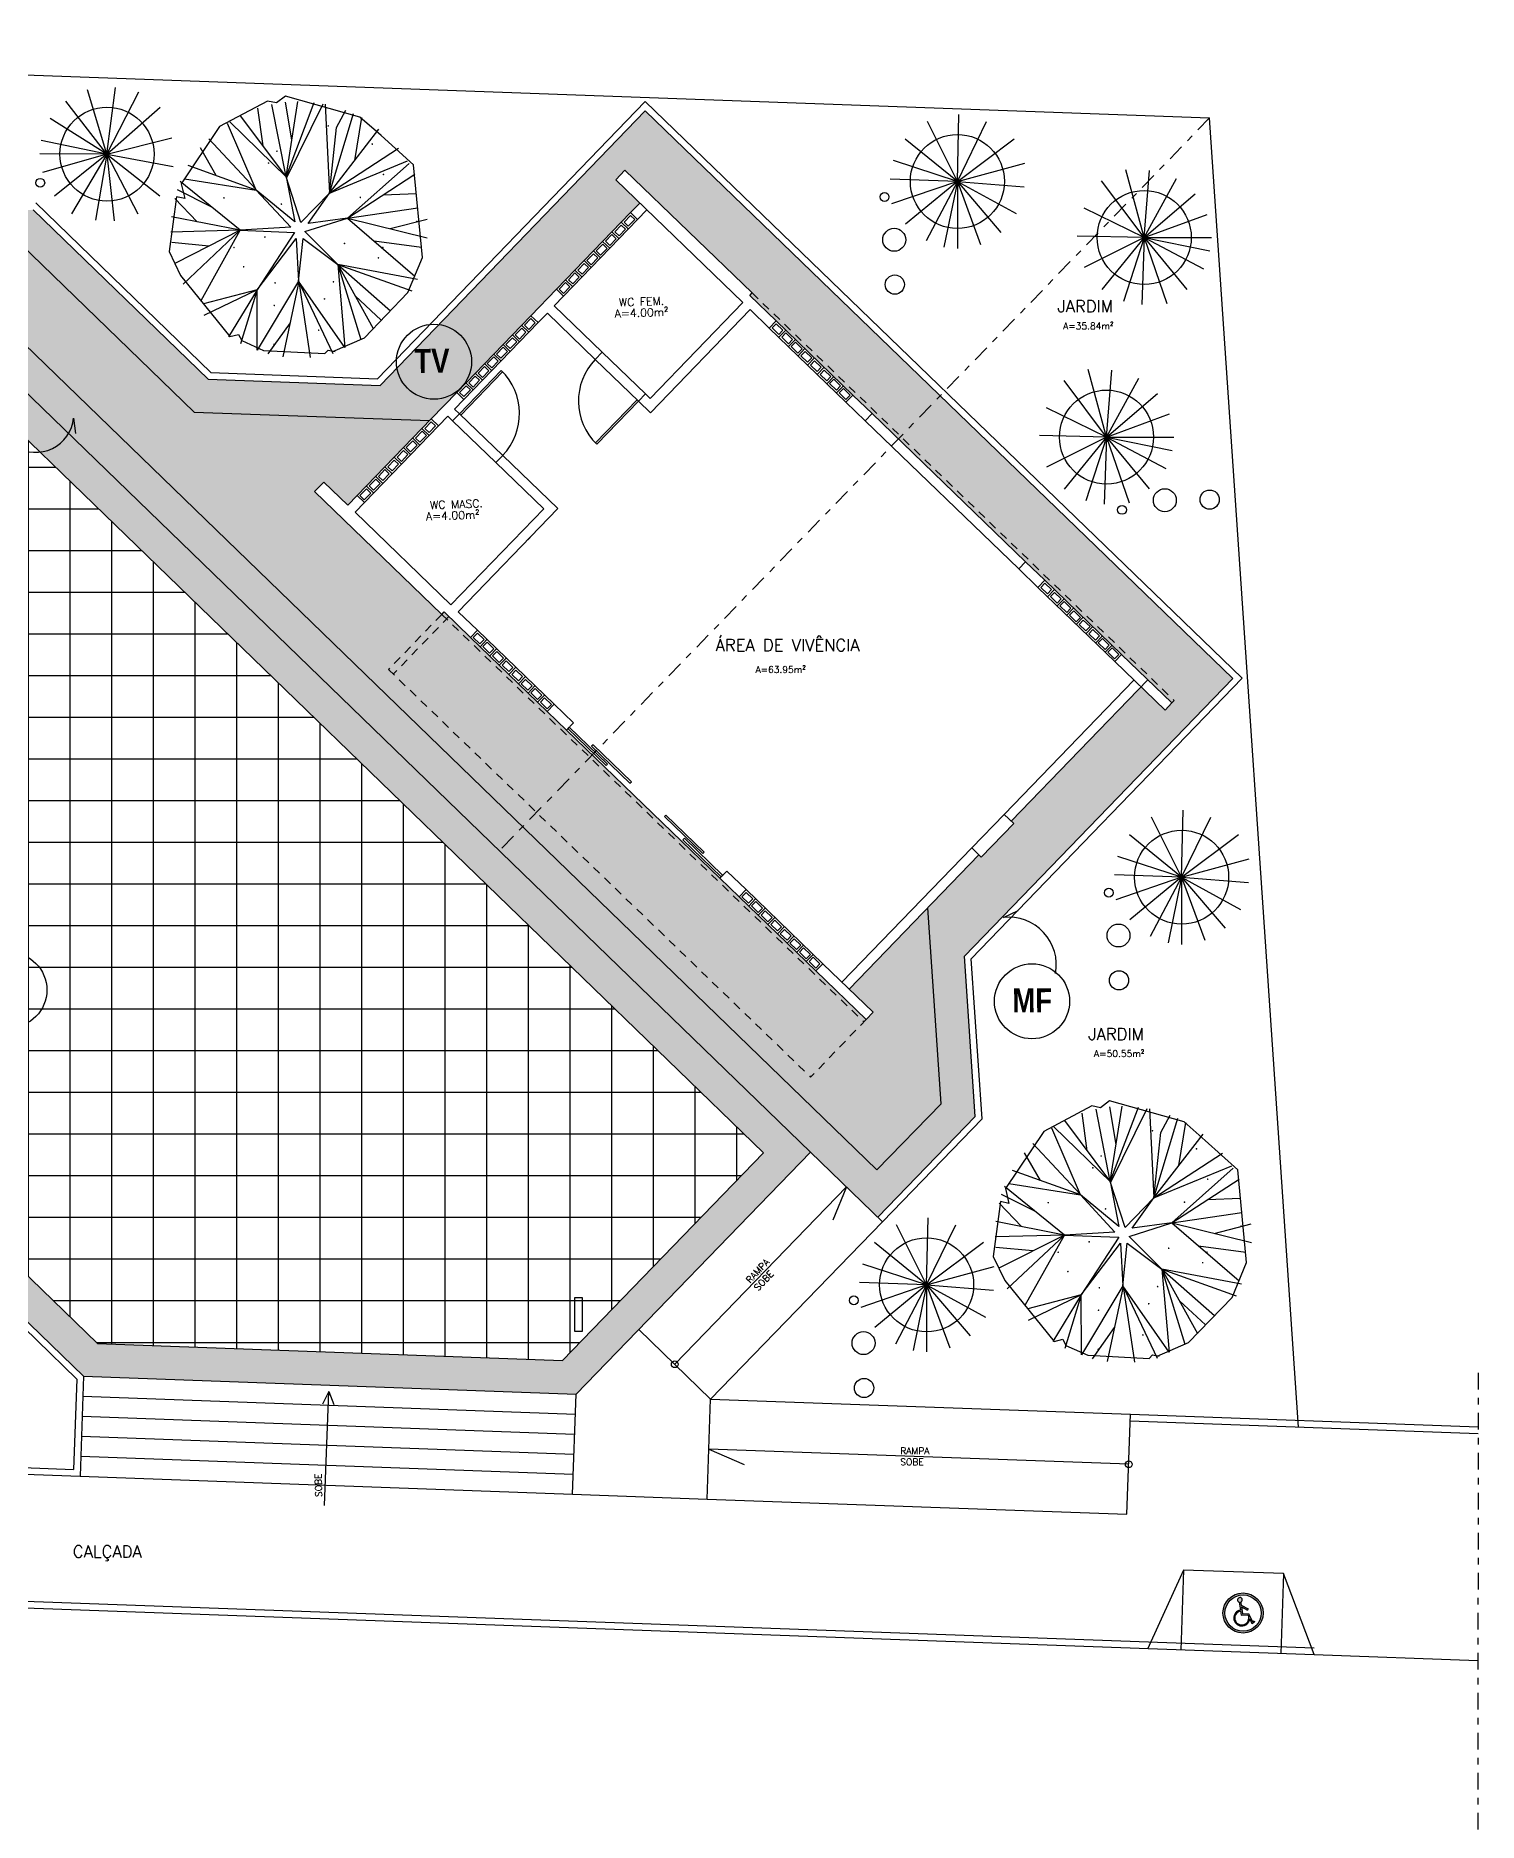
# Model space of a CAD drawing. Extents: x -599692 to 1491, y -9431878 to -451.
# Drawn here: x 1132.05 to 1153.68, y -589.06 to -562.27 of the extents above; entities that cross this region are included whole.
import ezdxf

# ---------------------------------------------------------------- set-up
doc = ezdxf.new("R2010")
doc.units = 0
doc.header["$LTSCALE"] = 0.5
doc.header["$MEASUREMENT"] = 0
doc.linetypes.add('DASHDOT', pattern=[1, 0.5, -0.25, 0, -0.25])
doc.linetypes.add('HIDDEN', pattern=[0.375, 0.25, -0.125])
for name, color, linetype in [('1', 1, 'CONTINUOUS'), ('HACH', 8, 'CONTINUOUS'), ('HACHURA', 253, 'CONTINUOUS'), ('HACHURA1', 8, 'CONTINUOUS'), ('P01', 1, 'CONTINUOUS'), ('P1', 1, 'CONTINUOUS'), ('P15', 7, 'DASHDOT'), ('P2', 2, 'CONTINUOUS'), ('P3', 3, 'CONTINUOUS'), ('P4', 6, 'CONTINUOUS'), ('P6', 4, 'CONTINUOUS'), ('PROJEÇÃO COBERTA', 252, 'HIDDEN'), ('PVISTA', 1, 'CONTINUOUS'), ('TEXT', 1, 'CONTINUOUS'), ('TEXTO', 3, 'CONTINUOUS'), ('VEGETAÇÃO', 2, 'CONTINUOUS')]:
    doc.layers.add(name, color=color, linetype=linetype)
doc.styles.add('ARIAL', font='ARIALNB.TTF')
doc.styles.add('ROMANS', font='romans')
pattern_1 = [(45, (120.0618, -228.11359), (1e-17, 0.169705627), [0.36, -0.12]), (135, (120.14665, -228.02874), (1e-17, 0.169705627), [0.36, -0.12])]

# ---------------------------------------------------------------- blocks, each defined once
blk = doc.blocks.new('PALM')
at = {"layer": 'VEGETAÇÃO'}
for p, q in [((-0.143, 0.623), (-0.134, 1.538)), ((-0.138, 1.123), (0.048, 1.54)), ((-0.138, 0.618), (0.179, 1.521)), ((0.179, 1.521), (0.325, 0.819)), ((-0.836, 1.282), (-0.138, 0.618)), ((-0.555, 0.329), (-0.836, 1.282)), ((-0.138, 0.618), (-0.71, 1.379)), ((-0.143, 0.623), (-0.456, 1.48)), ((0.325, 0.819), (0.389, 1.485)), ((0.325, 0.819), (0.546, 1.432)), ((-0.555, 0.329), (-1.001, 1.151)), ((0.325, 0.819), (0.883, 1.244)), ((0.325, 0.819), (0.916, 1.109)), ((0.954, 1.073), (0.662, 0.162)), ((-0.833, 0.657), (-1.196, 0.877)), ((-0.555, 0.329), (-1.121, 0.995)), ((0.662, 0.162), (1.202, 0.925)), ((-0.555, 0.329), (-1.279, 0.745)), ((0.325, 0.819), (-0.01, 0.126)), ((0.024, 0.059), (0.325, 0.819)), ((0.662, 0.162), (1.341, 0.699)), ((-0.555, 0.329), (-1.483, 0.464)), ((-0.01, 0.126), (-0.138, 0.618)), ((-0.138, 0.618), (-0.089, 0.109)), ((0.992, 0.423), (1.433, 0.469)), ((-1.52, 0.317), (-0.555, 0.329)), ((-0.561, -0.234), (-1.483, 0.284)), ((-0.089, 0.109), (-0.555, 0.329)), ((-0.555, 0.329), (-0.095, 0.025)), ((0.662, 0.162), (1.466, 0.347)), ((-0.095, 0.025), (-0.561, -0.233)), ((0.662, 0.162), (0.024, 0.059)), ((0.081, 0.008), (0.662, 0.162)), ((0.571, -0.344), (0.081, 0.008)), ((0.662, 0.162), (1.495, 0.168)), ((0.662, 0.162), (1.477, -0.263)), ((1.184, 0.166), (1.501, -0.054)), ((-0.561, -0.234), (-1.536, -0.194)), ((-0.924, -0.03), (-1.491, -0.069)), ((-1.081, -0.212), (-1.49, -0.411)), ((-0.561, -0.233), (-0.112, -0.077)), ((-0.292, -0.484), (-0.027, -0.071)), ((-0.112, -0.077), (-0.292, -0.484)), ((-0.027, -0.071), (0.255, -0.569)), ((0.255, -0.569), (0.047, -0.066)), ((0.047, -0.066), (0.571, -0.344)), ((1.057, -0.044), (1.492, -0.162)), ((-0.561, -0.234), (-1.354, -0.52)), ((-0.561, -0.234), (-1.241, -0.905)), ((-1.147, -1.018), (-0.561, -0.234)), ((1.434, -0.306), (0.571, -0.344)), ((0.571, -0.344), (1.423, -0.469)), ((0.571, -0.344), (1.064, -1.055)), ((0.577, -0.353), (1.247, -0.83)), ((1.072, -0.418), (1.322, -0.704)), ((-0.922, -0.59), (-1.304, -0.684)), ((-0.292, -0.484), (-1.123, -1.043)), ((-0.292, -0.484), (-0.987, -1.169)), ((-0.292, -0.484), (-0.716, -1.345)), ((-0.292, -0.484), (-0.381, -1.468)), ((-0.292, -0.484), (-0.217, -1.263)), ((-0.029, -1.51), (-0.292, -0.484)), ((0.246, -0.564), (-0.003, -1.51)), ((0.255, -0.569), (0.103, -1.505)), ((0.246, -0.564), (0.931, -1.175)), ((1.042, -1.077), (0.246, -0.564)), ((0.255, -0.569), (0.591, -1.381)), ((0.255, -0.569), (0.296, -1.476)), ((-0.507, -0.922), (-0.487, -1.439)), ((0.275, -1.015), (0.439, -1.439)), ((0.596, -0.875), (0.745, -1.303)), ((-0.217, -1.263), (-0.285, -1.488))]:
    blk.add_line(p, q, dxfattribs=at)
blk.add_lwpolyline([(-0.705, 1.357), (-1.04, 1.123), (-1.439, 0.492), (-1.527, 0.05), (-1.205, -1.011), (-0.755, -1.276), (-0.464, -1.44), (0.454, -1.51), (0.543, -1.409), (0.65, -1.409), (1.15, -0.998), (1.461, -0.24), (1.385, -0.076), (1.486, -0.076), (1.442, 0.58), (1.252, 0.833), (0.53, 1.427), (0.435, 1.382), (0.384, 1.446), (0.106, 1.509), (-0.616, 1.401), (-0.648, 1.351), (-0.73, 1.351)], close=True, dxfattribs=at)
for points, const_width in [([(-0.007, 1.414, 1), (0.003, 1.414, 1)], 0.00956), ([(-0.494, 1.142, 1), (-0.484, 1.142, 1)], 0.00956), ([(0.082, 0.959, 1), (0.092, 0.959, 1)], 0.00956), ([(-0.488, 0.764, 1), (-0.478, 0.764, 1)], 0.00956), ([(0.126, 0.694, 1), (0.136, 0.694, 1)], 0.00956), ([(-0.551, 0.543, 1), (-0.541, 0.543, 1)], 0.00956), ([(0.531, 0.58, 1), (0.541, 0.58, 1)], 0.00956), ([(0.69, 0.378, 1), (0.699, 0.378, 1)], 0.00956), ([(-1.045, 0.025, 1), (-1.035, 0.025, 1)], 0.00956), ([(-1.019, 0.157, 1), (-1.01, 0.157, 1)], 0.00956), ([(-0.589, 0.069, 1), (-0.579, 0.069, 1)], 0.00956), ([(0.354, 0.183, 1), (0.364, 0.183, 1)], 0.00956), ([(0.726, -0.184, 1), (0.727, -0.184, 1)], 0.000956), ([(0.924, -0.177, 1), (0.934, -0.177, 1)], 0.00956), ([(-1.38, -0.36, 1), (-1.371, -0.36, 1)], 0.00956), ([(0.24, -0.24, 1), (0.25, -0.24, 1)], 0.00956), ([(-0.665, -0.506, 1), (-0.655, -0.506, 1)], 0.00956), ([(-0.88, -0.828, 1), (-0.871, -0.828, 1)], 0.00956), ([(0.418, -0.847, 1), (0.427, -0.847, 1)], 0.00956), ([(0.487, -0.689, 1), (0.497, -0.689, 1)], 0.00956), ([(-0.678, -1.156, 1), (-0.668, -1.156, 1)], 0.00956), ([(-0.121, -1.263, 1), (-0.111, -1.263, 1)], 0.00956)]:
    blk.add_lwpolyline(points, format="xyb", close=True, dxfattribs=dict(at, const_width=const_width))
blk = doc.blocks.new('A$C09504A52')
at = {"layer": 'VEGETAÇÃO', "linetype": 'Continuous', "ltscale": 3, "xscale": 2.1, "yscale": 2.1, "zscale": 2.1}
blk.add_blockref('PALM', (3.225, 3.172), dxfattribs=at)
blk = doc.blocks.new('A$C44756B37')
at = {"layer": 'PVISTA'}
for p, q in [((0.126, 0.484), (0.143, 0.324)), ((0.155, 0.483), (0.162, 0.42)), ((0.162, 0.42), (0.302, 0.338)), ((0.166, 0.385), (0.181, 0.248)), ((0.166, 0.385), (0.287, 0.314)), ((0.146, 0.304), (0.155, 0.219)), ((0.155, 0.219), (0.287, 0.219)), ((0.181, 0.248), (0.306, 0.248)), ((0.302, 0.338), (0.287, 0.314)), ((0.287, 0.219), (0.304, 0.177)), ((0.306, 0.248), (0.375, 0.079)), ((0.322, 0.133), (0.359, 0.042)), ((0.359, 0.042), (0.42, 0.067)), ((0.375, 0.079), (0.409, 0.093)), ((0.409, 0.093), (0.42, 0.067))]:
    blk.add_line(p, q, dxfattribs=at)
blk.add_lwpolyline([(0.146, 0.304, 2.388986), (0.304, 0.177, -0.830114)], format="xyb", dxfattribs=at)
for centre, radius, start, end in [((0.143, 0.53), 0.0491, 284.7935, 250.3107), ((0.162, 0.163), 0.163, 96.6867, 349.3931)]:
    blk.add_arc(centre, radius, start, end, dxfattribs=at)
blk = doc.blocks.new('A$C6E743D22')
at = {"layer": '1', "ltscale": 3}
h = blk.add_hatch(color=256, dxfattribs=at)
h.paths.add_polyline_path([(0, 0.408, 1), (0.816, 0.408, 1)])
h.paths.add_polyline_path([(0.776, 0.408, -1), (0.04, 0.408, -1)], flags=16)
h.paths.add_polyline_path([(0.624, 0.24), (0.635, 0.213), (0.574, 0.188), (0.537, 0.279, -0.360974), (0.377, 0.147, -0.943286), (0.359, 0.471), (0.341, 0.631, -6.596073), (0.37, 0.63), (0.377, 0.567), (0.517, 0.485), (0.502, 0.46), (0.381, 0.531), (0.396, 0.395), (0.522, 0.395), (0.59, 0.226)], flags=0)
h.paths.add_polyline_path([(0.519, 0.324, -2.386956), (0.361, 0.451), (0.37, 0.366), (0.502, 0.366)], flags=0)
h = blk.add_hatch(color=256, dxfattribs=at)
h.paths.add_polyline_path([(0.37, 0.63), (0.377, 0.567), (0.517, 0.485), (0.502, 0.46), (0.381, 0.531), (0.396, 0.395), (0.522, 0.395), (0.59, 0.226), (0.624, 0.24), (0.635, 0.213), (0.574, 0.188), (0.537, 0.279, -0.360974), (0.377, 0.147, -0.943286), (0.359, 0.471), (0.341, 0.631, -6.596073)])
h.paths.add_polyline_path([(0.519, 0.324), (0.502, 0.366), (0.37, 0.366), (0.361, 0.451, 2.386956)])
at = {"layer": 'TEXT'}
for radius in [0.408, 0.368]:
    blk.add_circle((0.408, 0.408), radius, dxfattribs=at)
at = {"layer": 'HACH', "ltscale": 3}
blk.add_blockref('A$C44756B37', (0.215, 0.147), dxfattribs=at)
blk = doc.blocks.new('A$C206D7CE9')
at = {"layer": 'HACH', "ltscale": 3, "xscale": 5.510876380422942, "yscale": 5.510876380422942, "zscale": 5.510876380422942}
blk.add_blockref('A$C6E743D22', (0, 0), dxfattribs=at)
blk = doc.blocks.new('A$C53B24436')
at = {"layer": 'PVISTA', "xscale": 0.2675669915776192, "yscale": 0.2675669915776192, "zscale": 0.2675669915776192, "rotation": 16.99718398011538}
blk.add_blockref('A$C206D7CE9', (-0.065, 0.028), dxfattribs=at)

msp = doc.modelspace()

# ---------------------------------------------------------------- hatches: boundary and pattern name
at = {"layer": 'HACHURA'}
h = msp.add_hatch(dxfattribs=at)
h.set_pattern_fill('AR-HBONE', color=256, scale=0.03, style=0)
h.set_pattern_definition(pattern_1)
h.paths.add_polyline_path([(1118.45, -566.299), (1118.552, -567.796), (1131.873, -566.889), (1144.661, -579.278), (1145.622, -578.287), (1145.422, -575.347), (1144.245, -576.566), (1144.605, -576.913), (1144.5, -577.021), (1143.745, -576.291), (1142.594, -575.18), (1142.306, -574.902), (1140.005, -572.679), (1139.717, -572.401), (1138.566, -571.29), (1138.17, -570.908), (1138.135, -570.944), (1136.229, -569.103), (1136.368, -568.959), (1136.728, -569.306), (1136.867, -569.163), (1137.953, -568.038), (1134.422, -567.909), (1131.821, -565.389)])
h = msp.add_hatch(dxfattribs=at)
h.set_pattern_fill('AR-HBONE', color=256, scale=0.03, style=0)
h.set_pattern_definition(pattern_1)
h.paths.add_polyline_path([(1129.448, -567.539), (1123.752, -573.159), (1123.288, -573.191), (1130.534, -580.211), (1132.766, -582.373), (1140.15, -582.641), (1143.667, -579.011), (1131.67, -567.388)])
h.paths.add_polyline_path([(1131.481, -567.902), (1142.96, -579.022), (1139.946, -582.134), (1132.976, -581.881), (1124.221, -573.399), (1129.667, -568.025)], flags=16)
h.paths.add_polyline_path([(1129.608, -575.983), (1130.572, -575.983), (1130.572, -576.158), (1129.608, -576.158)], flags=8)
h.paths.add_polyline_path([(1128.989, -575.554), (1131.53, -575.554), (1131.53, -575.884), (1128.989, -575.884)], flags=8)
h = msp.add_hatch(dxfattribs=at)
h.set_pattern_fill('NET', color=256, scale=5, style=0)
h.set_pattern_definition([(0, (120.0618, -228.1136), (0, 0.625), []), (90, (120.0618, -228.1136), (-0.625, 4e-17), [])])
h.paths.add_polyline_path([(1131.481, -567.902), (1129.667, -568.025), (1124.221, -573.399), (1132.976, -581.881), (1139.946, -582.134), (1142.96, -579.022)])
h.paths.add_polyline_path([(1129.608, -576.158), (1130.572, -576.158), (1130.572, -575.983), (1129.608, -575.983)], flags=24)
h.paths.add_polyline_path([(1128.989, -575.884), (1131.53, -575.884), (1131.53, -575.554), (1128.989, -575.554)], flags=24)
at = {"layer": 'P01'}
h = msp.add_hatch(dxfattribs=at)
h.set_pattern_fill('AR-HBONE', color=256, scale=0.03, style=0)
h.set_pattern_definition(pattern_1)
h.paths.add_polyline_path([(1144.673, -579.985), (1146.136, -578.475), (1145.972, -576.072), (1149.998, -571.904), (1145.61, -567.666), (1144.984, -568.312), (1146.891, -570.155), (1147.179, -570.432), (1148.33, -571.544), (1149.085, -572.273), (1148.981, -572.381), (1148.621, -572.034), (1146.676, -574.048), (1146.712, -574.083), (1146.226, -574.586), (1146.19, -574.551), (1145.422, -575.347), (1145.622, -578.287), (1144.661, -579.278), (1131.873, -566.889), (1118.552, -567.796), (1118.45, -566.299), (1131.821, -565.389), (1134.422, -567.909), (1137.953, -568.038), (1137.978, -568.012), (1138.36, -567.616), (1139.472, -566.465), (1139.854, -566.069), (1140.965, -564.918), (1141.104, -564.775), (1140.744, -564.427), (1140.883, -564.283), (1142.79, -566.124), (1142.755, -566.16), (1143.151, -566.542), (1144.302, -567.654), (1144.589, -567.932), (1144.984, -568.312), (1145.61, -567.666), (1141.186, -563.394), (1137.211, -567.51), (1134.632, -567.417), (1132.009, -564.875), (1117.917, -565.834), (1118.087, -568.328), (1118.586, -568.294), (1123.399, -567.967), (1123.398, -567.951), (1129.448, -567.539), (1131.67, -567.388)])

# ---------------------------------------------------------------- linework, layer by layer
at = {"layer": 'HACHURA1', "linetype": 'Continuous'}
for p, q in [((1132.616, -568), (1132.645, -568.231)), ((1146.559, -575.493), (1146.779, -575.385))]:
    msp.add_line(p, q, dxfattribs=at)
for centre, radius, start, end in [((1132.046, -567.941), 0.573, 237.7767, 354.0719), ((1146.638, -576.201), 0.713, 349.4295, 96.3676)]:
    msp.add_arc(centre, radius, start, end, dxfattribs=at)
at = {"layer": 'P1'}
for p, q in [((1139.854, -566.069), (1140.965, -564.918)), ((1141.073, -565.023), (1139.962, -566.174)), ((1140.934, -565.167), (1140.826, -565.062)), ((1134.422, -567.909), (1131.821, -565.389)), ((1140.656, -565.454), (1140.548, -565.35)), ((1140.795, -565.31), (1140.687, -565.206)), ((1140.378, -565.742), (1140.271, -565.638)), ((1140.517, -565.598), (1140.41, -565.494)), ((1140.101, -566.03), (1139.993, -565.926)), ((1140.24, -565.886), (1140.132, -565.782)), ((1139.472, -566.465), (1138.36, -567.616)), ((1138.468, -567.72), (1139.58, -566.569)), ((1139.441, -566.713), (1139.333, -566.609)), ((1143.046, -566.65), (1144.197, -567.762)), ((1144.302, -567.654), (1143.151, -566.542)), ((1143.19, -566.789), (1143.294, -566.681)), ((1144.661, -579.278), (1131.873, -566.889)), ((1139.163, -567.001), (1139.055, -566.897)), ((1139.302, -566.857), (1139.194, -566.753)), ((1140.542, -567.012), (1141.189, -567.637)), ((1143.334, -566.928), (1143.438, -566.82)), ((1143.478, -567.067), (1143.582, -566.959)), ((1138.885, -567.289), (1138.777, -567.184)), ((1139.024, -567.145), (1138.916, -567.041)), ((1140.438, -567.12), (1141.085, -567.745)), ((1143.622, -567.206), (1143.726, -567.098)), ((1143.766, -567.345), (1143.87, -567.237)), ((1143.667, -579.011), (1131.67, -567.388)), ((1138.607, -567.576), (1138.499, -567.472)), ((1138.746, -567.432), (1138.638, -567.328)), ((1143.91, -567.484), (1144.014, -567.376)), ((1144.053, -567.623), (1144.158, -567.515)), ((1142.96, -579.022), (1131.481, -567.902)), ((1134.422, -567.909), (1137.953, -568.038)), ((1137.978, -568.012), (1136.867, -569.163)), ((1138.297, -568.041), (1138.944, -568.667)), ((1138.401, -567.934), (1139.049, -568.559)), ((1144.485, -568.04), (1146.787, -570.262)), ((1146.891, -570.155), (1144.589, -567.932)), ((1136.975, -569.267), (1138.086, -568.116)), ((1137.808, -568.404), (1137.7, -568.299)), ((1137.947, -568.26), (1137.839, -568.156)), ((1137.53, -568.691), (1137.422, -568.587)), ((1137.669, -568.547), (1137.561, -568.443)), ((1137.253, -568.979), (1137.145, -568.875)), ((1137.391, -568.835), (1137.284, -568.731)), ((1137.114, -569.123), (1137.006, -569.019)), ((1148.33, -571.544), (1147.179, -570.432)), ((1147.075, -570.54), (1148.226, -571.652)), ((1147.219, -570.679), (1147.323, -570.571)), ((1147.362, -570.818), (1147.467, -570.71)), ((1147.506, -570.957), (1147.61, -570.849)), ((1147.65, -571.096), (1147.754, -570.988)), ((1138.566, -571.29), (1139.717, -572.401)), ((1139.821, -572.293), (1138.67, -571.182)), ((1147.794, -571.235), (1147.898, -571.127)), ((1147.938, -571.374), (1148.042, -571.266)), ((1138.71, -571.429), (1138.814, -571.321)), ((1138.854, -571.568), (1138.958, -571.46)), ((1148.082, -571.513), (1148.186, -571.405)), ((1138.997, -571.707), (1139.102, -571.599)), ((1139.141, -571.846), (1139.246, -571.738)), ((1139.285, -571.985), (1139.389, -571.877)), ((1139.429, -572.124), (1139.533, -572.016)), ((1146.568, -573.944), (1148.513, -571.93)), ((1146.676, -574.048), (1148.725, -571.926)), ((1139.573, -572.262), (1139.677, -572.155)), ((1140.005, -572.679), (1142.306, -574.902)), ((1132.976, -581.881), (1124.221, -573.399)), ((1144.137, -576.461), (1146.082, -574.447)), ((1144.245, -576.566), (1146.19, -574.551)), ((1142.594, -575.18), (1143.745, -576.291)), ((1143.849, -576.184), (1142.698, -575.072)), ((1142.738, -575.319), (1142.842, -575.211)), ((1142.882, -575.458), (1142.986, -575.35)), ((1143.026, -575.597), (1143.13, -575.489)), ((1145.622, -578.287), (1145.422, -575.347)), ((1143.17, -575.736), (1143.274, -575.628)), ((1143.313, -575.875), (1143.418, -575.767)), ((1143.457, -576.014), (1143.562, -575.906)), ((1143.601, -576.153), (1143.705, -576.045)), ((1145.622, -578.287), (1144.661, -579.278)), ((1142.96, -579.022), (1139.946, -582.134)), ((1143.667, -579.011), (1144.744, -580.055)), ((1141.629, -582.193), (1144.206, -579.533)), ((1144.206, -579.533), (1143.998, -580.031)), ((1144.206, -579.533), (1144.206, -579.533)), ((1132.976, -581.881), (1139.946, -582.134)), ((1132.766, -582.373), (1140.15, -582.641)), ((1132.755, -582.673), (1140.139, -582.941)), ((1136.44, -582.599), (1136.347, -582.79)), ((1136.378, -584.311), (1136.44, -582.599)), ((1136.44, -582.599), (1136.519, -582.796)), ((1132.744, -582.973), (1140.128, -583.241)), ((1132.733, -583.273), (1140.117, -583.541)), ((1132.723, -583.573), (1140.106, -583.841)), ((1148.436, -583.693), (1142.14, -583.464)), ((1142.14, -583.464), (1142.67, -583.694)), ((1132.712, -583.872), (1140.096, -584.14))]:
    msp.add_line(p, q, dxfattribs=at)
for centre, radius in [((1138.019, -567.155), 0.563), ((1131.652, -576.578), 0.563), ((1146.986, -576.748), 0.563), ((1141.629, -582.193), 0.05), ((1148.436, -583.693), 0.05)]:
    msp.add_circle(centre, radius, dxfattribs=at)
for centre, start, end in [((1141.085, -567.745), 136, 226), ((1138.401, -567.934), 316, 46)]:
    msp.add_arc(centre, 0.9, start, end, dxfattribs=at)
at = {"layer": 'P15'}
for p, q in [((1149.647, -563.499), (1139, -574.489)), ((1153.678, -582.319), (1153.656, -599.074))]:
    msp.add_line(p, q, dxfattribs=at)
at = {"layer": 'P2', "lineweight": 30}
for p, q in [((1143.667, -579.011), (1140.15, -582.641)), ((1144.744, -580.055), (1142.167, -582.715)), ((1142.167, -582.715), (1141.09, -581.671)), ((1140.096, -584.14), (1140.15, -582.641)), ((1142.113, -584.214), (1142.167, -582.715)), ((1142.167, -582.715), (1148.463, -582.943)), ((1148.409, -584.442), (1148.463, -582.943)), ((1140.096, -584.14), (1142.113, -584.214)), ((1142.113, -584.214), (1148.409, -584.442))]:
    msp.add_line(p, q, dxfattribs=at)
at = {"layer": 'P2'}
for points in [[(1140.892, -565.167), (1140.795, -565.268), (1140.73, -565.205), (1140.827, -565.105)], [(1141.031, -565.023), (1140.933, -565.124), (1140.869, -565.062), (1140.966, -564.961)], [(1140.614, -565.455), (1140.517, -565.556), (1140.452, -565.493), (1140.549, -565.393)], [(1140.753, -565.311), (1140.656, -565.412), (1140.591, -565.349), (1140.688, -565.249)], [(1140.475, -565.599), (1140.378, -565.7), (1140.313, -565.637), (1140.41, -565.536)], [(1140.197, -565.887), (1140.1, -565.987), (1140.035, -565.925), (1140.132, -565.824)], [(1140.336, -565.743), (1140.239, -565.843), (1140.174, -565.781), (1140.271, -565.68)], [(1140.058, -566.031), (1139.961, -566.131), (1139.896, -566.069), (1139.993, -565.968)], [(1139.301, -566.815), (1139.398, -566.714), (1139.334, -566.651), (1139.236, -566.752)], [(1139.44, -566.671), (1139.537, -566.57), (1139.472, -566.507), (1139.375, -566.608)], [(1143.089, -566.649), (1143.19, -566.747), (1143.252, -566.682), (1143.151, -566.585)], [(1143.233, -566.788), (1143.333, -566.886), (1143.396, -566.821), (1143.295, -566.724)], [(1139.023, -567.102), (1139.12, -567.002), (1139.056, -566.939), (1138.958, -567.04)], [(1139.162, -566.958), (1139.259, -566.858), (1139.195, -566.795), (1139.097, -566.896)], [(1143.377, -566.927), (1143.477, -567.025), (1143.54, -566.96), (1143.439, -566.863)], [(1143.52, -567.066), (1143.621, -567.164), (1143.684, -567.099), (1143.583, -567.002)], [(1138.745, -567.39), (1138.843, -567.289), (1138.778, -567.227), (1138.681, -567.328)], [(1138.884, -567.246), (1138.981, -567.145), (1138.917, -567.083), (1138.819, -567.184)], [(1143.664, -567.205), (1143.765, -567.302), (1143.827, -567.238), (1143.727, -567.14)], [(1143.808, -567.344), (1143.909, -567.441), (1143.971, -567.377), (1143.871, -567.279)], [(1138.401, -567.934), (1139.026, -567.286), (1139.048, -567.307), (1138.423, -567.954)], [(1138.467, -567.678), (1138.565, -567.577), (1138.5, -567.515), (1138.403, -567.615)], [(1138.606, -567.534), (1138.704, -567.433), (1138.639, -567.371), (1138.542, -567.471)], [(1143.952, -567.483), (1144.053, -567.58), (1144.115, -567.516), (1144.015, -567.418)], [(1141.085, -567.745), (1140.46, -568.393), (1140.439, -568.372), (1141.064, -567.724)], [(1144.096, -567.622), (1144.197, -567.719), (1144.259, -567.654), (1144.158, -567.557)], [(1137.946, -568.217), (1138.044, -568.117), (1137.979, -568.054), (1137.882, -568.155)], [(1137.669, -568.505), (1137.766, -568.404), (1137.701, -568.342), (1137.604, -568.443)], [(1137.807, -568.361), (1137.905, -568.26), (1137.84, -568.198), (1137.743, -568.299)], [(1137.53, -568.649), (1137.627, -568.548), (1137.562, -568.486), (1137.465, -568.586)], [(1137.252, -568.937), (1137.349, -568.836), (1137.284, -568.773), (1137.187, -568.874)], [(1137.391, -568.793), (1137.488, -568.692), (1137.423, -568.63), (1137.326, -568.73)], [(1136.974, -569.224), (1137.071, -569.124), (1137.006, -569.061), (1136.909, -569.162)], [(1137.113, -569.081), (1137.21, -568.98), (1137.145, -568.917), (1137.048, -569.018)], [(1147.117, -570.54), (1147.218, -570.637), (1147.28, -570.572), (1147.18, -570.475)], [(1147.261, -570.678), (1147.362, -570.776), (1147.424, -570.711), (1147.323, -570.614)], [(1147.405, -570.817), (1147.506, -570.915), (1147.568, -570.85), (1147.467, -570.753)], [(1147.549, -570.956), (1147.649, -571.054), (1147.712, -570.989), (1147.611, -570.892)], [(1147.693, -571.095), (1147.793, -571.193), (1147.856, -571.128), (1147.755, -571.031)], [(1138.608, -571.289), (1138.709, -571.386), (1138.771, -571.322), (1138.671, -571.224)], [(1147.836, -571.234), (1147.937, -571.331), (1148, -571.267), (1147.899, -571.169)], [(1138.752, -571.428), (1138.853, -571.525), (1138.915, -571.461), (1138.815, -571.363)], [(1138.896, -571.567), (1138.997, -571.664), (1139.059, -571.6), (1138.959, -571.502)], [(1147.98, -571.373), (1148.081, -571.47), (1148.144, -571.406), (1148.043, -571.308)], [(1148.124, -571.512), (1148.225, -571.609), (1148.287, -571.545), (1148.187, -571.447)], [(1139.04, -571.706), (1139.141, -571.803), (1139.203, -571.739), (1139.102, -571.641)], [(1139.184, -571.845), (1139.284, -571.942), (1139.347, -571.877), (1139.246, -571.78)], [(1139.328, -571.984), (1139.428, -572.081), (1139.491, -572.016), (1139.39, -571.919)], [(1139.471, -572.123), (1139.572, -572.22), (1139.635, -572.155), (1139.534, -572.058)], [(1139.615, -572.262), (1139.716, -572.359), (1139.779, -572.294), (1139.678, -572.197)], [(1140.025, -572.658), (1140.601, -573.213), (1140.622, -573.192), (1140.046, -572.636)], [(1140.383, -572.923), (1140.958, -573.478), (1140.979, -573.457), (1140.404, -572.901)], [(1142.05, -574.533), (1141.474, -573.977), (1141.495, -573.955), (1142.071, -574.511)], [(1142.327, -574.881), (1141.752, -574.325), (1141.773, -574.303), (1142.348, -574.859)], [(1142.637, -575.179), (1142.737, -575.277), (1142.8, -575.212), (1142.699, -575.115)], [(1142.78, -575.318), (1142.881, -575.415), (1142.944, -575.351), (1142.843, -575.253)], [(1142.924, -575.457), (1143.025, -575.554), (1143.088, -575.49), (1142.987, -575.392)], [(1143.068, -575.596), (1143.169, -575.693), (1143.231, -575.629), (1143.131, -575.531)], [(1143.212, -575.735), (1143.313, -575.832), (1143.375, -575.768), (1143.275, -575.67)], [(1143.356, -575.874), (1143.457, -575.971), (1143.519, -575.906), (1143.418, -575.809)], [(1143.5, -576.013), (1143.6, -576.11), (1143.663, -576.045), (1143.562, -575.948)], [(1143.644, -576.152), (1143.744, -576.249), (1143.807, -576.184), (1143.706, -576.087)]]:
    msp.add_lwpolyline(points, close=True, dxfattribs=at)
at = {"layer": 'P3', "lineweight": 30}
for p, q in [((1115.67, -562.265), (1149.647, -563.499)), ((1141.184, -563.253), (1137.17, -567.409)), ((1150.139, -571.901), (1141.184, -563.253)), ((1141.186, -563.394), (1137.211, -567.51)), ((1149.998, -571.904), (1141.186, -563.394)), ((1150.984, -583.135), (1149.647, -563.499)), ((1134.674, -567.318), (1132.047, -564.772)), ((1134.632, -567.417), (1132.009, -564.875)), ((1134.632, -567.417), (1137.211, -567.51)), ((1134.674, -567.318), (1137.17, -567.409)), ((1145.972, -576.072), (1149.998, -571.904)), ((1146.075, -576.11), (1150.139, -571.901)), ((1146.136, -578.475), (1145.972, -576.072)), ((1146.239, -578.512), (1146.075, -576.11)), ((1146.136, -578.475), (1144.673, -579.985)), ((1146.239, -578.512), (1144.744, -580.055)), ((1132.766, -582.373), (1130.534, -580.211)), ((1130.536, -580.352), (1132.665, -582.414)), ((1132.665, -582.414), (1132.615, -583.769)), ((1132.766, -582.373), (1132.712, -583.872)), ((1148.46, -583.043), (1153.674, -583.233)), ((1148.463, -582.943), (1153.674, -583.133)), ((1122.712, -583.509), (1132.712, -583.872)), ((1122.716, -583.409), (1132.615, -583.769)), ((1119.939, -585.41), (1151.216, -586.546)), ((1119.942, -585.31), (1151.219, -586.446)), ((1149.256, -585.28), (1148.717, -586.463)), ((1149.256, -585.28), (1149.217, -586.48)), ((1150.755, -585.33), (1149.256, -585.28)), ((1150.755, -585.33), (1150.716, -586.529)), ((1151.216, -586.546), (1150.755, -585.33)), ((1151.216, -586.546), (1153.672, -586.635))]:
    msp.add_line(p, q, dxfattribs=at)
at = {"layer": 'P6'}
for p, q in [((1140.883, -564.283), (1140.744, -564.427)), ((1142.79, -566.124), (1140.883, -564.283)), ((1142.651, -566.268), (1140.744, -564.427)), ((1141.104, -564.775), (1140.965, -564.918)), ((1141.073, -565.023), (1140.965, -564.918)), ((1141.212, -564.879), (1141.073, -565.023)), ((1139.472, -566.465), (1139.854, -566.069)), ((1139.962, -566.174), (1139.823, -566.317)), ((1139.962, -566.174), (1139.854, -566.069)), ((1142.755, -566.16), (1142.79, -566.124)), ((1143.151, -566.542), (1142.755, -566.16)), ((1139.58, -566.569), (1139.472, -566.465)), ((1139.58, -566.569), (1139.719, -566.425)), ((1140.438, -567.12), (1139.719, -566.425)), ((1140.542, -567.012), (1139.823, -566.317)), ((1141.261, -567.707), (1142.651, -566.268)), ((1141.265, -567.919), (1142.759, -566.372)), ((1143.046, -566.65), (1142.759, -566.372)), ((1143.046, -566.65), (1143.151, -566.542)), ((1140.438, -567.12), (1140.542, -567.012)), ((1137.978, -568.012), (1138.36, -567.616)), ((1138.329, -567.864), (1138.468, -567.72)), ((1138.468, -567.72), (1138.36, -567.616)), ((1141.085, -567.745), (1141.189, -567.637)), ((1141.265, -567.919), (1141.085, -567.745)), ((1141.261, -567.707), (1141.189, -567.637)), ((1144.197, -567.762), (1144.302, -567.654)), ((1144.197, -567.762), (1144.485, -568.04)), ((1144.302, -567.654), (1144.589, -567.932)), ((1138.086, -568.116), (1137.978, -568.012)), ((1138.086, -568.116), (1138.225, -567.972)), ((1138.297, -568.041), (1138.225, -567.972)), ((1138.297, -568.041), (1138.401, -567.934)), ((1138.401, -567.934), (1138.329, -567.864)), ((1144.485, -568.04), (1144.589, -567.932)), ((1138.944, -568.667), (1139.049, -568.559)), ((1139.876, -569.358), (1139.049, -568.559)), ((1139.664, -569.361), (1138.944, -568.667)), ((1136.229, -569.103), (1136.368, -568.959)), ((1138.135, -570.944), (1136.229, -569.103)), ((1136.728, -569.306), (1136.368, -568.959)), ((1136.728, -569.306), (1136.867, -569.163)), ((1136.836, -569.411), (1136.975, -569.267)), ((1138.274, -570.8), (1136.836, -569.411)), ((1136.975, -569.267), (1136.867, -569.163)), ((1138.274, -570.8), (1139.664, -569.361)), ((1138.382, -570.904), (1139.876, -569.358)), ((1139.494, -569.753), (1139.424, -569.825)), ((1146.787, -570.262), (1146.891, -570.155)), ((1146.891, -570.155), (1147.179, -570.432)), ((1146.787, -570.262), (1147.075, -570.54)), ((1147.075, -570.54), (1147.179, -570.432)), ((1138.135, -570.944), (1138.17, -570.908)), ((1138.566, -571.29), (1138.17, -570.908)), ((1138.67, -571.182), (1138.382, -570.904)), ((1138.566, -571.29), (1138.67, -571.182)), ((1148.226, -571.652), (1148.33, -571.544)), ((1149.085, -572.273), (1148.33, -571.544)), ((1148.981, -572.381), (1148.226, -571.652)), ((1139.717, -572.401), (1139.821, -572.293)), ((1139.821, -572.293), (1140.109, -572.571)), ((1148.981, -572.381), (1149.085, -572.273)), ((1139.717, -572.401), (1140.005, -572.679)), ((1140.005, -572.679), (1140.109, -572.571)), ((1146.082, -574.447), (1146.568, -573.944)), ((1146.712, -574.083), (1146.568, -573.944)), ((1146.226, -574.586), (1146.712, -574.083)), ((1146.226, -574.586), (1146.082, -574.447)), ((1142.306, -574.902), (1142.411, -574.794)), ((1142.306, -574.902), (1142.594, -575.18)), ((1142.411, -574.794), (1142.698, -575.072)), ((1142.594, -575.18), (1142.698, -575.072)), ((1143.745, -576.291), (1143.849, -576.184)), ((1143.745, -576.291), (1144.5, -577.021)), ((1143.849, -576.184), (1144.605, -576.913)), ((1144.5, -577.021), (1144.605, -576.913))]:
    msp.add_line(p, q, dxfattribs=at)
msp.add_lwpolyline([(1140.245, -581.198), (1140.125, -581.198), (1140.125, -581.698), (1140.245, -581.698)], close=True, dxfattribs=at)
at = {"layer": 'PROJEÇÃO COBERTA'}
for p, q in [((1142.79, -566.124), (1149.12, -572.237)), ((1138.135, -570.944), (1137.337, -571.771)), ((1138.242, -570.977), (1137.409, -571.841)), ((1138.135, -570.944), (1144.466, -577.057)), ((1137.337, -571.771), (1143.667, -577.884)), ((1149.085, -572.273), (1149.12, -572.237)), ((1144.5, -577.021), (1143.667, -577.884))]:
    msp.add_line(p, q, dxfattribs=at)
at = {"layer": 'VEGETAÇÃO', "linetype": 'Continuous', "ltscale": 3}
for p, q in [((1133.116, -564.041), (1132.499, -563.245)), ((1133.116, -564.041), (1132.825, -563.077)), ((1133.116, -564.041), (1133.244, -563.042)), ((1133.116, -564.041), (1133.593, -563.106)), ((1133.116, -564.041), (1132.262, -563.507)), ((1133.116, -564.041), (1133.915, -563.339)), ((1145.867, -564.451), (1145.889, -563.445)), ((1133.116, -564.041), (1134.087, -563.797)), ((1145.867, -564.451), (1145.417, -563.55)), ((1145.867, -564.451), (1146.304, -563.55)), ((1133.116, -564.041), (1132.109, -564.036)), ((1133.116, -564.041), (1132.13, -563.835)), ((1133.116, -564.041), (1132.147, -564.318)), ((1133.116, -564.041), (1132.331, -564.672)), ((1133.116, -564.041), (1132.583, -564.939)), ((1133.116, -564.041), (1132.943, -565.033)), ((1133.116, -564.041), (1133.577, -564.936)), ((1133.116, -564.041), (1133.225, -565.042)), ((1133.116, -564.041), (1134.106, -564.226)), ((1133.116, -564.041), (1133.906, -564.666)), ((1145.867, -564.451), (1145.085, -563.816)), ((1145.867, -564.451), (1146.717, -563.813)), ((1145.867, -564.451), (1144.909, -564.139)), ((1145.867, -564.451), (1146.88, -564.176)), ((1148.669, -565.292), (1148.393, -564.279)), ((1148.669, -565.292), (1148.748, -564.288)), ((1145.867, -564.451), (1144.86, -564.417)), ((1145.867, -564.451), (1144.879, -564.789)), ((1145.867, -564.451), (1145.089, -565.091)), ((1145.867, -564.451), (1145.398, -565.343)), ((1145.867, -564.451), (1145.665, -565.438)), ((1145.867, -564.451), (1145.867, -565.459)), ((1145.867, -564.451), (1146.214, -565.397)), ((1145.867, -564.451), (1146.751, -564.934)), ((1145.867, -564.451), (1146.871, -564.53)), ((1145.867, -564.451), (1146.52, -565.218)), ((1148.669, -565.292), (1148.03, -564.442)), ((1148.669, -565.292), (1149.151, -564.408)), ((1148.669, -565.292), (1147.768, -564.854)), ((1148.669, -565.292), (1149.435, -564.639)), ((1148.669, -565.292), (1149.614, -564.945)), ((1148.669, -565.292), (1147.662, -565.27)), ((1148.669, -565.292), (1147.768, -565.742)), ((1148.669, -565.292), (1148.034, -566.074)), ((1148.669, -565.292), (1148.356, -566.25)), ((1148.669, -565.292), (1148.634, -566.299)), ((1148.669, -565.292), (1149.676, -565.292)), ((1148.669, -565.292), (1149.56, -565.761)), ((1148.669, -565.292), (1149.655, -565.494)), ((1148.669, -565.292), (1149.007, -566.28)), ((1148.669, -565.292), (1149.308, -566.07)), ((1148.104, -568.285), (1147.828, -567.272)), ((1148.104, -568.285), (1148.183, -567.281)), ((1148.104, -568.285), (1147.466, -567.435)), ((1148.104, -568.285), (1148.586, -567.401)), ((1148.104, -568.285), (1148.87, -567.632)), ((1148.104, -568.285), (1147.203, -567.847)), ((1148.104, -568.285), (1149.049, -567.937)), ((1148.104, -568.285), (1147.097, -568.263)), ((1148.104, -568.285), (1147.203, -568.735)), ((1148.104, -568.285), (1147.469, -569.067)), ((1148.104, -568.285), (1147.791, -569.242)), ((1148.104, -568.285), (1148.069, -569.291)), ((1148.104, -568.285), (1149.111, -568.285)), ((1148.104, -568.285), (1148.995, -568.754)), ((1148.104, -568.285), (1149.09, -568.486)), ((1148.104, -568.285), (1148.442, -569.273)), ((1148.104, -568.285), (1148.743, -569.063)), ((1149.23, -574.887), (1149.252, -573.88)), ((1149.23, -574.887), (1148.779, -573.986)), ((1149.23, -574.887), (1149.667, -573.986)), ((1149.23, -574.887), (1150.08, -574.248)), ((1149.23, -574.887), (1148.448, -574.252)), ((1149.23, -574.887), (1148.272, -574.574)), ((1149.23, -574.887), (1150.242, -574.611)), ((1149.23, -574.887), (1148.223, -574.852)), ((1149.23, -574.887), (1148.242, -575.224)), ((1149.23, -574.887), (1148.451, -575.526)), ((1149.23, -574.887), (1148.76, -575.778)), ((1149.23, -574.887), (1149.028, -575.873)), ((1149.23, -574.887), (1149.23, -575.894)), ((1149.23, -574.887), (1149.577, -575.832)), ((1149.23, -574.887), (1150.114, -575.369)), ((1149.23, -574.887), (1150.234, -574.966)), ((1149.23, -574.887), (1149.883, -575.653)), ((1145.406, -581.001), (1144.956, -580.1)), ((1145.406, -581.001), (1145.428, -579.994)), ((1145.406, -581.001), (1145.844, -580.1)), ((1145.406, -581.001), (1144.625, -580.366)), ((1145.406, -581.001), (1146.257, -580.363)), ((1145.406, -581.001), (1144.449, -580.689)), ((1145.406, -581.001), (1146.419, -580.726)), ((1145.406, -581.001), (1144.4, -580.967)), ((1145.406, -581.001), (1144.419, -581.339)), ((1145.406, -581.001), (1144.628, -581.641)), ((1145.406, -581.001), (1144.937, -581.892)), ((1145.406, -581.001), (1145.205, -581.988)), ((1145.406, -581.001), (1145.406, -582.008)), ((1145.406, -581.001), (1145.754, -581.947)), ((1145.406, -581.001), (1146.29, -581.484)), ((1145.406, -581.001), (1146.41, -581.08)), ((1145.406, -581.001), (1146.06, -581.768))]:
    msp.add_line(p, q, dxfattribs=at)
for centre, radius in [((1133.116, -564.041), 0.705), ((1145.867, -564.451), 0.705), ((1132.115, -564.471), 0.0664), ((1148.669, -565.292), 0.705), ((1144.775, -564.684), 0.0664), ((1144.92, -565.326), 0.172), ((1144.929, -565.998), 0.144), ((1148.104, -568.285), 0.705), ((1148.978, -569.232), 0.172), ((1149.65, -569.223), 0.144), ((1148.336, -569.377), 0.0664), ((1149.23, -574.887), 0.705), ((1148.138, -575.119), 0.0664), ((1148.283, -575.761), 0.172), ((1148.291, -576.433), 0.144), ((1145.406, -581.001), 0.705), ((1144.315, -581.234), 0.0664), ((1144.46, -581.875), 0.172), ((1144.468, -582.548), 0.144)]:
    msp.add_circle(centre, radius, dxfattribs=at)

# ---------------------------------------------------------------- block references
at = {"layer": 'P1', "xscale": 0.5000000003108792, "yscale": 0.5, "zscale": 0.5, "rotation": 345.835247143964}
msp.add_blockref('A$C53B24436', (1149.893, -586.26), dxfattribs=at)
at = {"layer": 'VEGETAÇÃO', "linetype": 'Continuous', "ltscale": 3, "xscale": 0.5999999999199999, "yscale": 0.599999999627471, "zscale": 0.6, "rotation": 168.5151477712451}
for p in [(1138.248, -563.669), (1150.607, -578.74)]:
    msp.add_blockref('A$C09504A52', p, dxfattribs=at)

# ---------------------------------------------------------------- texts
at = {"layer": 'P4', "attachment_point": 1, "style": 'ROMANS'}
for s, insert, char_height, width in [('{\\C3;JARDIM}', (1147.368, -566.234), 0.18, 3.05792), ('{\\C3;A=35.84m²}', (1147.453, -566.569), 0.1, 3.05792), ('{\\C3;ÁREA DE VIVÊNCIA}', (1142.241, -571.314), 0.18, 3.05792), ('{\\C3;A=63.95m²}', (1142.84, -571.723), 0.1, 3.05792), ('{\\C3;JARDIM}', (1147.83, -577.149), 0.18, 3.05792), ('{\\C3;A=50.55m²}', (1147.916, -577.483), 0.1, 3.05792), ('{\\C3;RAMPA\\PSOBE}', (1145.011, -583.441), 0.1, 3.05792), ('{\\C3;CALÇADA }', (1132.603, -584.912), 0.18, 4.0896)]:
    msp.add_mtext(s, dxfattribs=dict(at, insert=insert, char_height=char_height, width=width))
at = {"layer": 'P4', "char_height": 0.1, "width": 3.05792, "attachment_point": 1, "style": 'ROMANS'}
for s, insert, rotation in [('{\\C3;RAMPA\\PSOBE}', (1142.686, -580.917), 46.6343), ('{\\C3;SOBE}', (1136.241, -584.185), 91.4949)]:
    msp.add_mtext(s, dxfattribs=dict(at, insert=insert, rotation=rotation))
at = {"layer": 'TEXTO', "color": 3, "style": 'ROMANS'}
for s, p in [('WC FEM.', (1140.794, -566.325)), ('WC MASC.', (1137.963, -569.366))]:
    msp.add_text(s, height=0.12, rotation=2, dxfattribs=at).set_placement(p)
at = {"layer": 'TEXTO', "linetype": 'Continuous', "ltscale": 3, "style": 'ARIAL'}
for s, p in [('TV', (1137.726, -567.323, 263.894)), ('MF', (1146.693, -576.916, 263.894))]:
    msp.add_text(s, height=0.36, rotation=0.3821, dxfattribs=at).set_placement(p)
at = {"layer": 'TEXTO', "color": 3, "char_height": 0.12, "width": 2.5, "attachment_point": 1, "rotation": 2, "style": 'ROMANS'}
for insert in [(1140.727, -566.374), (1137.897, -569.415)]:
    msp.add_mtext('A=4.00m²', dxfattribs=dict(at, insert=insert))

doc.saveas('drawing.dxf')
